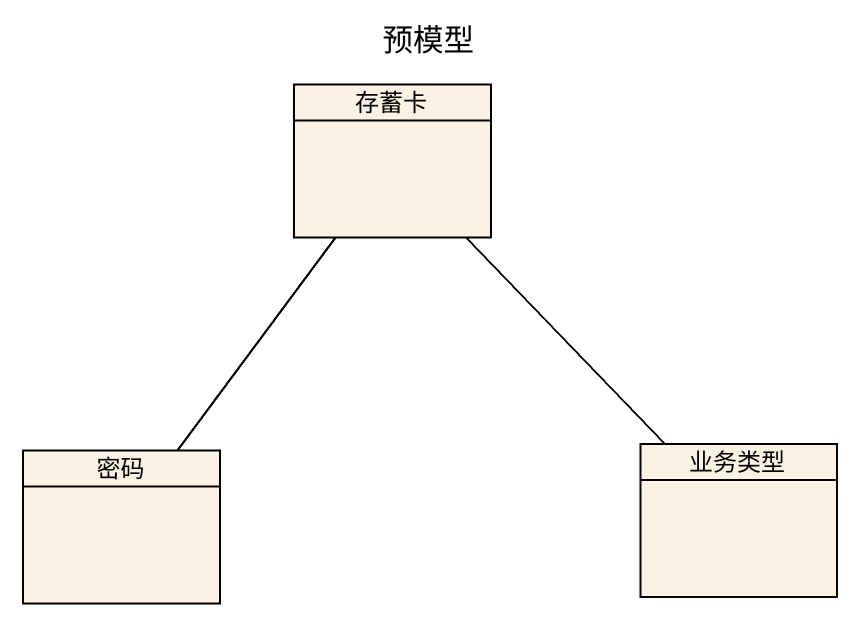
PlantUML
@startuml
title 预模型
hide circle
hide empty members
class 存蓄卡
class 密码
class 业务类型
密码 -up- 存蓄卡
业务类型 -up- 存蓄卡
@enduml
